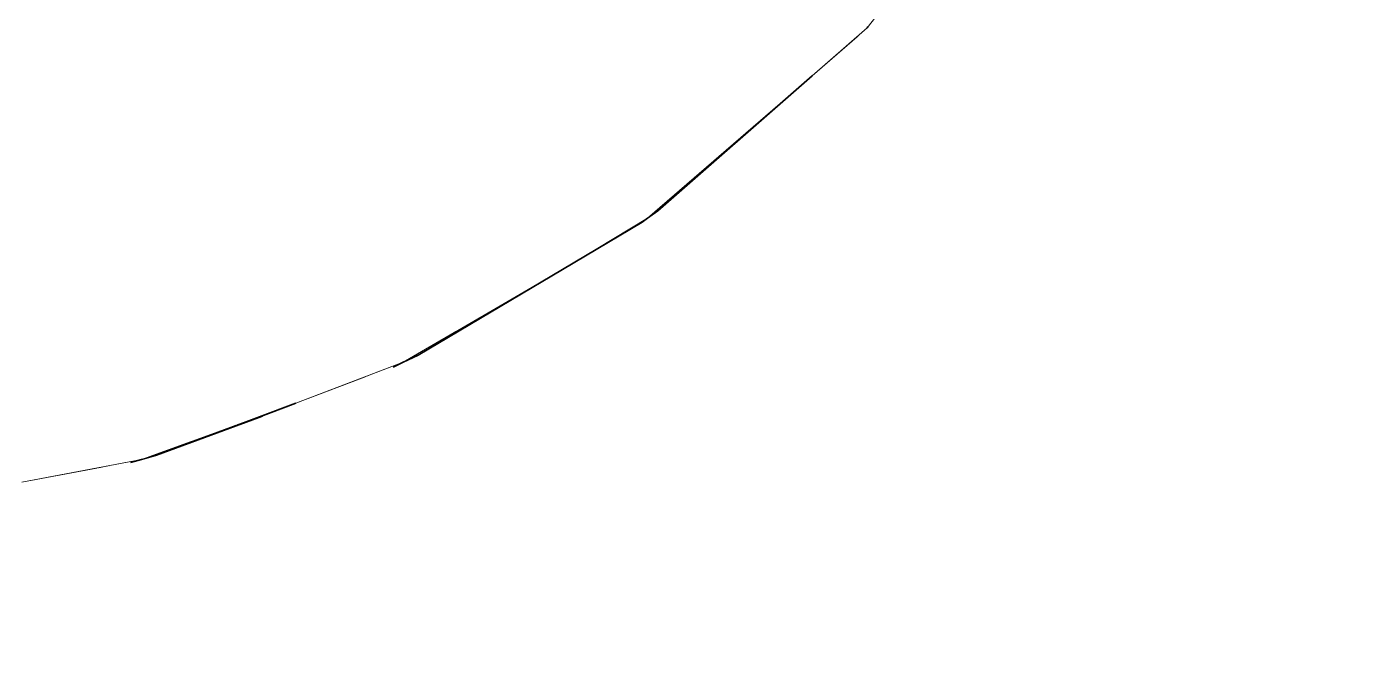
# Model space of a CAD drawing. Header units: millimetres. Extents: x -9413 to 8527, y -300 to 11224.
# Drawn here: x 1883.4 to 1968.8, y 4215 to 4256.3 of the extents above; entities that cross this region are included whole.
import ezdxf

# ---------------------------------------------------------------- set-up
doc = ezdxf.new("R2010")
doc.units = ezdxf.units.MM
doc.header["$MEASUREMENT"] = 0
doc.linetypes.add('Wipeout_Contour', pattern=[1000, 0, -1000])
doc.layers.add('Interior - Furniture', color=7, linetype='Continuous')
doc.layers.add('Structural - Bearing', color=7, linetype='Continuous')
doc.layers.add('Interior - Furniture _Pen_No__24', color=7, linetype='Continuous', lineweight=20, true_color=0x029e21)
doc.layers.add('Interior - Furniture _Pen_No__7', color=7, linetype='Continuous', lineweight=35)

# ---------------------------------------------------------------- blocks, each defined once
blk = doc.blocks.new('Section Elem_15_6')
at = {"color": 254, "linetype": 'Wipeout_Contour', "lineweight": 0, "ltscale": 612620.634525}
blk.add_wipeout([(1661.811, 4100), (3461.377, 4100), (3461.377, 4200), (2761.377, 4200), (2761.377, 4642.5), (2768.877, 4650), (3453.877, 4650), (3461.377, 4642.5), (3461.377, 5085), (3421.377, 5085), (3421.377, 5090), (3326.377, 5090), (3326.377, 5108.357), (3421.377, 5115), (3421.377, 5145), (3351.377, 5145), (3351.377, 5155), (3421.377, 5155), (3461.377, 5155), (3461.377, 7100), (1661.811, 7100), (1661.811, 6337), (1680.811, 6337), (1680.811, 6297.138), (1680.811, 6287), (1680.811, 4435), (1712.18, 4435), (1729.315, 4433.68), (1733.063, 4433.04), (1746.045, 4429.77), (1753.229, 4427.22), (1761.968, 4423.34), (1771.92, 4417.75), (1776.698, 4414.56), (1780.214, 4412.85), (1783.892, 4412.33), (1787.387, 4412.99), (1790.388, 4414.85), (1792.368, 4417.6), (1793.227, 4420.99), (1792.863, 4424.53), (1788.681, 4440.25), (1778.487, 4481.79), (1776.193, 4491.92), (1769.495, 4523.6), (1762.695, 4560), (1681.871, 4560), (1681.871, 4590), (1712.18, 4590), (1712.18, 4625), (1726.84, 4624.23), (1741.499, 4623.45), (1772.465, 4621.93), (1788.61, 4621.2), (1804.755, 4620.48), (1821.404, 4619.79), (1838.044, 4619.11), (1855.028, 4618.48), (1872.011, 4617.86), (1906.301, 4616.74), (1940.591, 4615.77), (1974.537, 4614.95), (2007.796, 4614.29), (2040.046, 4613.77), (2059.969, 4613.52), (2078.195, 4613.34), (2094.329, 4613.2), (2108.029, 4613.12), (2113.515, 4613.09), (2119.001, 4613.07), (2123.002, 4613.05), (2127.003, 4613.04), (2131.883, 4613.02), (2133.519, 4613.02), (2139.127, 4612.13), (2144.188, 4609.57), (2148.199, 4605.58), (2150.775, 4600.56), (2151.664, 4595.02), (2151.664, 4590), (2141.551, 4590), (2141.561, 4561.71), (2141.41, 4560.02), (2140.975, 4558.37), (2124.315, 4515.54), (2121.153, 4508.12), (2105.322, 4473.61), (2098.128, 4459.18), (2084.055, 4432.76), (2072.032, 4411.82), (2060.605, 4393.11), (2042.945, 4366.18), (2041.46, 4362.78), (2041.329, 4359.08), (2044.046, 4341.4), (2046.764, 4323.73), (2049.482, 4306.05), (2052.2, 4288.38), (2054.917, 4270.7), (2057.635, 4253.03), (2060.353, 4235.35), (2063.07, 4217.68), (2065.788, 4200), (1742.489, 4200), (1745.177, 4217.5), (1747.874, 4235.02), (1750.562, 4252.54), (1751.804, 4260.59), (1751.814, 4263.51), (1750.966, 4266.32), (1721.333, 4329.23), (1720.374, 4330.85), (1719.111, 4332.27), (1717.605, 4333.43), (1715.908, 4334.29), (1714.079, 4334.82), (1712.18, 4335), (1680.811, 4335), (1680.811, 4200), (1661.811, 4200)], dxfattribs=at).dxf.layer = 'Structural - Bearing'
blk = doc.blocks.new('Section Elem_34_6')
at = {"color": 254, "linetype": 'Wipeout_Contour', "lineweight": 0, "ltscale": 13942.567484}
blk.add_wipeout([(1881.578, 4242.05), (1885.6, 4256.98), (1873.708, 4251.42)], dxfattribs=at).dxf.layer = 'Interior - Furniture'
at = {"color": 254, "linetype": 'Wipeout_Contour', "lineweight": 0, "ltscale": 13935.543955}
blk.add_wipeout([(1968.778, 4229.39), (1948.683, 4200), (1974.315, 4200)], dxfattribs=at).dxf.layer = 'Interior - Furniture'
at = {"color": 254, "linetype": 'Wipeout_Contour', "lineweight": 0, "ltscale": 13893.237652}
blk.add_wipeout([(1886.189, 4227.771), (1889.994, 4228.44), (1890.705, 4228.636)], dxfattribs=at).dxf.layer = 'Interior - Furniture'
at = {"color": 254, "linetype": 'Wipeout_Contour', "lineweight": 0, "ltscale": 13961.401975}
blk.add_wipeout([(1876.093, 4265.08), (1873.708, 4251.42), (1885.6, 4256.98)], dxfattribs=at).dxf.layer = 'Interior - Furniture'
at = {"color": 254, "linetype": 'Wipeout_Contour', "lineweight": 0, "ltscale": 13901.305059}
blk.add_wipeout([(1941.813, 4229.39), (1919.788, 4200), (1948.683, 4200)], dxfattribs=at).dxf.layer = 'Interior - Furniture'
at = {"color": 254, "linetype": 'Wipeout_Contour', "lineweight": 0, "ltscale": 13975.738641}
blk.add_wipeout([(1894.995, 4249.26), (1896.046, 4264.88), (1885.6, 4256.98)], dxfattribs=at).dxf.layer = 'Interior - Furniture'
at = {"color": 254, "linetype": 'Wipeout_Contour', "lineweight": 0, "ltscale": 13871.401616}
blk.add_wipeout([(1915.212, 4229.04), (1904.139, 4200), (1919.788, 4200)], dxfattribs=at).dxf.layer = 'Interior - Furniture'
at = {"color": 254, "linetype": 'Wipeout_Contour', "lineweight": 0, "ltscale": 13949.633808}
blk.add_wipeout([(1941.813, 4229.39), (1948.683, 4200), (1968.778, 4229.39)], dxfattribs=at).dxf.layer = 'Interior - Furniture'
at = {"color": 254, "linetype": 'Wipeout_Contour', "lineweight": 0, "ltscale": 13949.235007}
blk.add_wipeout([(1881.578, 4242.05), (1894.995, 4249.26), (1885.6, 4256.98)], dxfattribs=at).dxf.layer = 'Interior - Furniture'
at = {"color": 254, "linetype": 'Wipeout_Contour', "lineweight": 0, "ltscale": 13914.899756}
blk.add_wipeout([(1915.212, 4229.04), (1919.788, 4200), (1941.813, 4229.39)], dxfattribs=at).dxf.layer = 'Interior - Furniture'
at = {"color": 254, "linetype": 'Wipeout_Contour', "lineweight": 0, "ltscale": 13849.496217}
blk.add_wipeout([(1904.22, 4224.28), (1888.489, 4200), (1904.139, 4200)], dxfattribs=at).dxf.layer = 'Interior - Furniture'
at = {"color": 254, "linetype": 'Wipeout_Contour', "lineweight": 0, "ltscale": 13986.611617}
blk.add_wipeout([(1894.995, 4249.26), (1906.644, 4259.02), (1896.046, 4264.88)], dxfattribs=at).dxf.layer = 'Interior - Furniture'
at = {"color": 254, "linetype": 'Wipeout_Contour', "lineweight": 0, "ltscale": 14003.705326}
blk.add_wipeout([(1952.795, 4258.72), (1941.813, 4229.39), (1968.778, 4229.39)], dxfattribs=at).dxf.layer = 'Interior - Furniture'
at = {"color": 254, "linetype": 'Wipeout_Contour', "lineweight": 0, "ltscale": 13888.125842}
blk.add_wipeout([(1904.22, 4224.28), (1904.139, 4200), (1915.212, 4229.04)], dxfattribs=at).dxf.layer = 'Interior - Furniture'
at = {"color": 254, "linetype": 'Wipeout_Contour', "lineweight": 0, "ltscale": 13819.283201}
blk.add_wipeout([(1886.307, 4219.14), (1859.584, 4200), (1888.489, 4200)], dxfattribs=at).dxf.layer = 'Interior - Furniture'
at = {"color": 254, "linetype": 'Wipeout_Contour', "lineweight": 0, "ltscale": 13969.456179}
blk.add_wipeout([(1898.127, 4245.6), (1906.644, 4259.02), (1894.995, 4249.26)], dxfattribs=at).dxf.layer = 'Interior - Furniture'
at = {"color": 254, "linetype": 'Wipeout_Contour', "lineweight": 0, "ltscale": 14044.566372}
blk.add_wipeout([(1952.795, 4258.72), (1968.778, 4229.39), (1973.8, 4258.8)], dxfattribs=at).dxf.layer = 'Interior - Furniture'
at = {"color": 254, "linetype": 'Wipeout_Contour', "lineweight": 0, "ltscale": 13944.227969}
blk.add_wipeout([(1921.476, 4232.37), (1915.212, 4229.04), (1941.813, 4229.39)], dxfattribs=at).dxf.layer = 'Interior - Furniture'
at = {"color": 254, "linetype": 'Wipeout_Contour', "lineweight": 0, "ltscale": 13860.705942}
blk.add_wipeout([(1886.307, 4219.14), (1888.489, 4200), (1904.22, 4224.28)], dxfattribs=at).dxf.layer = 'Interior - Furniture'
at = {"color": 254, "linetype": 'Wipeout_Contour', "lineweight": 0, "ltscale": 14003.611399}
blk.add_wipeout([(1912.908, 4254.32), (1919.253, 4260.02), (1906.644, 4259.02)], dxfattribs=at).dxf.layer = 'Interior - Furniture'
at = {"color": 254, "linetype": 'Wipeout_Contour', "lineweight": 0, "ltscale": 13956.389827}
blk.add_wipeout([(1927.921, 4236.34), (1921.476, 4232.37), (1941.813, 4229.39)], dxfattribs=at).dxf.layer = 'Interior - Furniture'
at = {"color": 254, "linetype": 'Wipeout_Contour', "lineweight": 0, "ltscale": 13923.89114}
blk.add_wipeout([(1917.566, 4233.89), (1904.22, 4224.28), (1915.212, 4229.04)], dxfattribs=at).dxf.layer = 'Interior - Furniture'
at = {"color": 254, "linetype": 'Wipeout_Contour', "lineweight": 0, "ltscale": 13827.30229}
blk.add_wipeout([(1867.869, 4216.83), (1859.584, 4200), (1886.307, 4219.14)], dxfattribs=at).dxf.layer = 'Interior - Furniture'
at = {"color": 254, "linetype": 'Wipeout_Contour', "lineweight": 0, "ltscale": 13981.61375}
blk.add_wipeout([(1898.127, 4245.6), (1912.908, 4254.32), (1906.644, 4259.02)], dxfattribs=at).dxf.layer = 'Interior - Furniture'
at = {"color": 254, "linetype": 'Wipeout_Contour', "lineweight": 0, "ltscale": 14022.556431}
blk.add_wipeout([(1951.643, 4257.34), (1941.813, 4229.39), (1952.795, 4258.72)], dxfattribs=at).dxf.layer = 'Interior - Furniture'
at = {"color": 254, "linetype": 'Wipeout_Contour', "lineweight": 0, "ltscale": 13938.732839}
blk.add_wipeout([(1917.566, 4233.89), (1915.212, 4229.04), (1921.476, 4232.37)], dxfattribs=at).dxf.layer = 'Interior - Furniture'
at = {"color": 254, "linetype": 'Wipeout_Contour', "lineweight": 0, "ltscale": 13889.389465}
blk.add_wipeout([(1901.098, 4226.15), (1886.307, 4219.14), (1904.22, 4224.28)], dxfattribs=at).dxf.layer = 'Interior - Furniture'
at = {"color": 254, "linetype": 'Wipeout_Contour', "lineweight": 0, "ltscale": 14000.096824}
blk.add_wipeout([(1914.383, 4252.12), (1919.253, 4260.02), (1912.908, 4254.32)], dxfattribs=at).dxf.layer = 'Interior - Furniture'
at = {"color": 254, "linetype": 'Wipeout_Contour', "lineweight": 0, "ltscale": 14011.61757}
blk.add_wipeout([(1944.561, 4250.38), (1941.813, 4229.39), (1951.643, 4257.34)], dxfattribs=at).dxf.layer = 'Interior - Furniture'
at = {"color": 254, "linetype": 'Wipeout_Contour', "lineweight": 0, "ltscale": 13943.73318}
blk.add_wipeout([(1898.127, 4245.6), (1894.995, 4249.26), (1881.578, 4242.05)], dxfattribs=at).dxf.layer = 'Interior - Furniture'
at = {"color": 254, "linetype": 'Wipeout_Contour', "lineweight": 0, "ltscale": 13915.437661}
blk.add_wipeout([(1917.566, 4233.89), (1901.098, 4226.15), (1904.22, 4224.28)], dxfattribs=at).dxf.layer = 'Interior - Furniture'
at = {"color": 254, "linetype": 'Wipeout_Contour', "lineweight": 0, "ltscale": 13855.846931}
blk.add_wipeout([(1883.367, 4221.26), (1867.869, 4216.83), (1886.307, 4219.14)], dxfattribs=at).dxf.layer = 'Interior - Furniture'
at = {"color": 254, "linetype": 'Wipeout_Contour', "lineweight": 0, "ltscale": 13992.857389}
blk.add_wipeout([(1937.489, 4243.42), (1941.813, 4229.39), (1944.561, 4250.38)], dxfattribs=at).dxf.layer = 'Interior - Furniture'
at = {"color": 254, "linetype": 'Wipeout_Contour', "lineweight": 0, "ltscale": 13930.073803}
blk.add_wipeout([(1898.127, 4245.6), (1881.578, 4242.05), (1881.811, 4239.94)], dxfattribs=at).dxf.layer = 'Interior - Furniture'
at = {"color": 254, "linetype": 'Wipeout_Contour', "lineweight": 0, "ltscale": 13930.47186}
blk.add_wipeout([(1903.643, 4233.398), (1906.786, 4234.54), (1907.42, 4234.844)], dxfattribs=at).dxf.layer = 'Interior - Furniture'
at = {"color": 254, "linetype": 'Wipeout_Contour', "lineweight": 0, "ltscale": 13877.977764}
blk.add_wipeout([(1901.098, 4226.15), (1883.367, 4221.26), (1886.307, 4219.14)], dxfattribs=at).dxf.layer = 'Interior - Furniture'
at = {"color": 254, "linetype": 'Wipeout_Contour', "lineweight": 0, "ltscale": 14044.505602}
blk.add_wipeout([(1952.886, 4260.84), (1944.561, 4250.38), (1951.643, 4257.34)], dxfattribs=at).dxf.layer = 'Interior - Furniture'
at = {"color": 254, "linetype": 'Wipeout_Contour', "lineweight": 0, "ltscale": 13938.498636}
blk.add_wipeout([(1898.915, 4243.68), (1898.127, 4245.6), (1881.811, 4239.94)], dxfattribs=at).dxf.layer = 'Interior - Furniture'
at = {"color": 254, "linetype": 'Wipeout_Contour', "lineweight": 0, "ltscale": 13972.987785}
blk.add_wipeout([(1927.921, 4236.34), (1941.813, 4229.39), (1937.489, 4243.42)], dxfattribs=at).dxf.layer = 'Interior - Furniture'
at = {"color": 254, "linetype": 'Wipeout_Contour', "lineweight": 0, "ltscale": 23141.916559}
blk.add_wipeout([(1881.358, 4226.86), (1882.377, 4226.04), (1889.994, 4228.44), (1886.189, 4227.771), (1883.061, 4227.171)], dxfattribs=at).dxf.layer = 'Interior - Furniture'
at = {"color": 254, "linetype": 'Wipeout_Contour', "lineweight": 0, "ltscale": 14009.39012}
blk.add_wipeout([(1941.54, 4247.73), (1937.489, 4243.42), (1944.561, 4250.38)], dxfattribs=at).dxf.layer = 'Interior - Furniture'
at = {"color": 254, "linetype": 'Wipeout_Contour', "lineweight": 0, "ltscale": 13965.590934}
blk.add_wipeout([(1932.225, 4244.11), (1921.476, 4232.37), (1927.921, 4236.34)], dxfattribs=at).dxf.layer = 'Interior - Furniture'
at = {"color": 254, "linetype": 'Wipeout_Contour', "lineweight": 0, "ltscale": 13925.448929}
blk.add_wipeout([(1882.074, 4238.42), (1898.915, 4243.68), (1881.811, 4239.94)], dxfattribs=at).dxf.layer = 'Interior - Furniture'
at = {"color": 254, "linetype": 'Wipeout_Contour', "lineweight": 0, "ltscale": 18538.984825}
blk.add_wipeout([(1891.661, 4228.9), (1889.994, 4228.44), (1898.804, 4230.51), (1898.42, 4231.42)], dxfattribs=at).dxf.layer = 'Interior - Furniture'
at = {"color": 254, "linetype": 'Wipeout_Contour', "lineweight": 0, "ltscale": 14031.384773}
blk.add_wipeout([(1952.886, 4260.84), (1941.54, 4247.73), (1944.561, 4250.38)], dxfattribs=at).dxf.layer = 'Interior - Furniture'
at = {"color": 254, "linetype": 'Wipeout_Contour', "lineweight": 0, "ltscale": 13959.026913}
blk.add_wipeout([(1932.225, 4244.11), (1917.566, 4233.89), (1921.476, 4232.37)], dxfattribs=at).dxf.layer = 'Interior - Furniture'
at = {"color": 254, "linetype": 'Wipeout_Contour', "lineweight": 0, "ltscale": 13895.065178}
blk.add_wipeout([(1898.804, 4230.51), (1889.994, 4228.44), (1882.377, 4226.04)], dxfattribs=at).dxf.layer = 'Interior - Furniture'
at = {"color": 254, "linetype": 'Wipeout_Contour', "lineweight": 0, "ltscale": 13989.658107}
blk.add_wipeout([(1941.54, 4247.73), (1927.921, 4236.34), (1937.489, 4243.42)], dxfattribs=at).dxf.layer = 'Interior - Furniture'
at = {"color": 254, "linetype": 'Wipeout_Contour', "lineweight": 0, "ltscale": 23200.118001}
blk.add_wipeout([(1900.562, 4232.219), (1898.42, 4231.42), (1898.804, 4230.51), (1906.786, 4234.54), (1903.643, 4233.398)], dxfattribs=at).dxf.layer = 'Interior - Furniture'
at = {"color": 254, "linetype": 'Wipeout_Contour', "lineweight": 0, "ltscale": 13988.317509}
blk.add_wipeout([(1941.54, 4247.73), (1932.225, 4244.11), (1927.921, 4236.34)], dxfattribs=at).dxf.layer = 'Interior - Furniture'
at = {"color": 254, "linetype": 'Wipeout_Contour', "lineweight": 0, "ltscale": 18597.957986}
blk.add_wipeout([(1906.786, 4234.54), (1914.161, 4237.58), (1922.688, 4243.8), (1908.372, 4235.3)], dxfattribs=at).dxf.layer = 'Interior - Furniture'
at = {"color": 254, "linetype": 'Wipeout_Contour', "lineweight": 0, "ltscale": 23319.635714}
blk.add_wipeout([(1923.673, 4244.509), (1922.688, 4243.8), (1927.982, 4246.96), (1937.044, 4256.2), (1924.241, 4245.004)], dxfattribs=at).dxf.layer = 'Interior - Furniture'
at = {"color": 254, "linetype": 'Wipeout_Contour', "lineweight": 0, "ltscale": 13931.048808}
blk.add_wipeout([(1914.161, 4237.58), (1906.786, 4234.54), (1898.804, 4230.51)], dxfattribs=at).dxf.layer = 'Interior - Furniture'
at = {"color": 254, "linetype": 'Wipeout_Contour', "lineweight": 0, "ltscale": 37470.107678}
blk.add_wipeout([(1937.12, 4256.284), (1937.044, 4256.2), (1939.914, 4258.3), (1948.986, 4271.36), (1943.78, 4264.018), (1943.682, 4263.88), (1943.592, 4263.775), (1943.46, 4263.59)], dxfattribs=at).dxf.layer = 'Interior - Furniture'
at = {"color": 254, "linetype": 'Wipeout_Contour', "lineweight": 0, "ltscale": 13972.819312}
blk.add_wipeout([(1923.03, 4244.046), (1917.605, 4240.782), (1922.688, 4243.8)], dxfattribs=at).dxf.layer = 'Interior - Furniture'
at = {"color": 254, "linetype": 'Wipeout_Contour', "lineweight": 0, "ltscale": 13897.052252}
blk.add_wipeout([(1896.976, 4227.82), (1898.804, 4230.51), (1882.377, 4226.04)], dxfattribs=at).dxf.layer = 'Interior - Furniture'
at = {"color": 254, "linetype": 'Wipeout_Contour', "lineweight": 0, "ltscale": 14024.82651}
blk.add_wipeout([(1937.065, 4256.222), (1933.559, 4253.152), (1937.044, 4256.2)], dxfattribs=at).dxf.layer = 'Interior - Furniture'
at = {"color": 254, "linetype": 'Wipeout_Contour', "lineweight": 0, "ltscale": 13973.076017}
blk.add_wipeout([(1927.982, 4246.96), (1922.688, 4243.8), (1914.161, 4237.58)], dxfattribs=at).dxf.layer = 'Interior - Furniture'
at = {"color": 254, "linetype": 'Wipeout_Contour', "lineweight": 0, "ltscale": 13883.8164}
blk.add_wipeout([(1896.976, 4227.82), (1882.377, 4226.04), (1880.396, 4223.73)], dxfattribs=at).dxf.layer = 'Interior - Furniture'
at = {"color": 254, "linetype": 'Wipeout_Contour', "lineweight": 0, "ltscale": 14019.889076}
blk.add_wipeout([(1939.914, 4258.3), (1937.044, 4256.2), (1927.982, 4246.96)], dxfattribs=at).dxf.layer = 'Interior - Furniture'
at = {"color": 254, "linetype": 'Wipeout_Contour', "lineweight": 0, "ltscale": 13933.217805}
blk.add_wipeout([(1912.565, 4234.49), (1914.161, 4237.58), (1898.804, 4230.51)], dxfattribs=at).dxf.layer = 'Interior - Furniture'
at = {"color": 254, "linetype": 'Wipeout_Contour', "lineweight": 0, "ltscale": 13974.268609}
blk.add_wipeout([(1926.669, 4243.47), (1927.982, 4246.96), (1914.161, 4237.58)], dxfattribs=at).dxf.layer = 'Interior - Furniture'
at = {"color": 254, "linetype": 'Wipeout_Contour', "lineweight": 0, "ltscale": 13917.437449}
blk.add_wipeout([(1912.565, 4234.49), (1898.804, 4230.51), (1896.976, 4227.82)], dxfattribs=at).dxf.layer = 'Interior - Furniture'
at = {"color": 254, "linetype": 'Wipeout_Contour', "lineweight": 0, "ltscale": 14018.807817}
blk.add_wipeout([(1938.944, 4254.38), (1939.914, 4258.3), (1927.982, 4246.96)], dxfattribs=at).dxf.layer = 'Interior - Furniture'
at = {"color": 254, "linetype": 'Wipeout_Contour', "lineweight": 0, "ltscale": 13956.617497}
blk.add_wipeout([(1926.669, 4243.47), (1914.161, 4237.58), (1912.565, 4234.49)], dxfattribs=at).dxf.layer = 'Interior - Furniture'
at = {"color": 254, "linetype": 'Wipeout_Contour', "lineweight": 0, "ltscale": 13879.657305}
blk.add_wipeout([(1883.367, 4221.26), (1896.976, 4227.82), (1880.396, 4223.73)], dxfattribs=at).dxf.layer = 'Interior - Furniture'
at = {"color": 254, "linetype": 'Wipeout_Contour', "lineweight": 0, "ltscale": 13999.856691}
blk.add_wipeout([(1938.944, 4254.38), (1927.982, 4246.96), (1926.669, 4243.47)], dxfattribs=at).dxf.layer = 'Interior - Furniture'
at = {"color": 254, "linetype": 'Wipeout_Contour', "lineweight": 0, "ltscale": 13914.154726}
blk.add_wipeout([(1901.098, 4226.15), (1912.565, 4234.49), (1896.976, 4227.82)], dxfattribs=at).dxf.layer = 'Interior - Furniture'
at = {"color": 254, "linetype": 'Wipeout_Contour', "lineweight": 0, "ltscale": 14045.783395}
blk.add_wipeout([(1949.188, 4266.91), (1939.914, 4258.3), (1938.944, 4254.38)], dxfattribs=at).dxf.layer = 'Interior - Furniture'
at = {"color": 254, "linetype": 'Wipeout_Contour', "lineweight": 0, "ltscale": 13954.302387}
blk.add_wipeout([(1917.566, 4233.89), (1926.669, 4243.47), (1912.565, 4234.49)], dxfattribs=at).dxf.layer = 'Interior - Furniture'
at = {"color": 254, "linetype": 'Wipeout_Contour', "lineweight": 0, "ltscale": 13890.418771}
blk.add_wipeout([(1901.098, 4226.15), (1896.976, 4227.82), (1883.367, 4221.26)], dxfattribs=at).dxf.layer = 'Interior - Furniture'
at = {"color": 254, "linetype": 'Wipeout_Contour', "lineweight": 0, "ltscale": 13998.637245}
blk.add_wipeout([(1932.225, 4244.11), (1938.944, 4254.38), (1926.669, 4243.47)], dxfattribs=at).dxf.layer = 'Interior - Furniture'
at = {"color": 254, "linetype": 'Wipeout_Contour', "lineweight": 0, "ltscale": 13928.63647}
blk.add_wipeout([(1917.566, 4233.89), (1912.565, 4234.49), (1901.098, 4226.15)], dxfattribs=at).dxf.layer = 'Interior - Furniture'
at = {"color": 254, "linetype": 'Wipeout_Contour', "lineweight": 0, "ltscale": 18517.101781}
blk.add_wipeout([(1878.2, 4226.317), (1883.061, 4227.171), (1890.705, 4228.636), (1891.174, 4228.806)], dxfattribs=at).dxf.layer = 'Interior - Furniture'
at = {"color": 254, "linetype": 'Wipeout_Contour', "lineweight": 0, "ltscale": 14045.689964}
blk.add_wipeout([(1944.753, 4256.36), (1949.188, 4266.91), (1938.944, 4254.38)], dxfattribs=at).dxf.layer = 'Interior - Furniture'
at = {"color": 254, "linetype": 'Wipeout_Contour', "lineweight": 0, "ltscale": 13971.870039}
blk.add_wipeout([(1932.225, 4244.11), (1926.669, 4243.47), (1917.566, 4233.89)], dxfattribs=at).dxf.layer = 'Interior - Furniture'
at = {"color": 254, "linetype": 'Wipeout_Contour', "lineweight": 0, "ltscale": 18565.07655}
blk.add_wipeout([(1895.956, 4230.545), (1900.562, 4232.219), (1907.42, 4234.844), (1907.877, 4235.111)], dxfattribs=at).dxf.layer = 'Interior - Furniture'
at = {"color": 254, "linetype": 'Wipeout_Contour', "lineweight": 0, "ltscale": 23142.409798}
blk.add_wipeout([(1875.942, 4225.923), (1878.2, 4226.317), (1891.174, 4228.806), (1891.251, 4228.834), (1884.771, 4227.8)], dxfattribs=at).dxf.layer = 'Interior - Furniture'
at = {"color": 254, "linetype": 'Wipeout_Contour', "lineweight": 0, "ltscale": 14018.538786}
blk.add_wipeout([(1944.753, 4256.36), (1938.944, 4254.38), (1932.225, 4244.11)], dxfattribs=at).dxf.layer = 'Interior - Furniture'
at = {"color": 254, "linetype": 'Wipeout_Contour', "lineweight": 0, "ltscale": 23278.032157}
blk.add_wipeout([(1913.592, 4238.442), (1917.605, 4240.782), (1923.03, 4244.046), (1923.319, 4244.296), (1917.534, 4240.815)], dxfattribs=at).dxf.layer = 'Interior - Furniture'
at = {"color": 254, "linetype": 'Wipeout_Contour', "lineweight": 0, "ltscale": 23202.706696}
blk.add_wipeout([(1903.805, 4233.85), (1893.559, 4229.674), (1895.956, 4230.545), (1907.877, 4235.111), (1907.999, 4235.182)], dxfattribs=at).dxf.layer = 'Interior - Furniture'
at = {"color": 254, "linetype": 'Wipeout_Contour', "lineweight": 0, "ltscale": 18492.913911}
blk.add_wipeout([(1884.771, 4227.8), (1864.918, 4225.6), (1873.704, 4225.533), (1875.942, 4225.923)], dxfattribs=at).dxf.layer = 'Interior - Furniture'
at = {"color": 254, "linetype": 'Wipeout_Contour', "lineweight": 0, "ltscale": 14012.987145}
blk.add_wipeout([(1941.54, 4247.73), (1944.753, 4256.36), (1932.225, 4244.11)], dxfattribs=at).dxf.layer = 'Interior - Furniture'
at = {"color": 254, "linetype": 'Wipeout_Contour', "lineweight": 0, "ltscale": 23275.784617}
blk.add_wipeout([(1921.263, 4243.52), (1910.183, 4236.455), (1913.592, 4238.442), (1923.325, 4244.301), (1923.477, 4244.433)], dxfattribs=at).dxf.layer = 'Interior - Furniture'
at = {"color": 254, "linetype": 'Wipeout_Contour', "lineweight": 0, "ltscale": 13907.744215}
blk.add_wipeout([(1900.562, 4232.219), (1895.57, 4230.404), (1891.661, 4228.9)], dxfattribs=at).dxf.layer = 'Interior - Furniture'
at = {"color": 254, "linetype": 'Wipeout_Contour', "lineweight": 0, "ltscale": 14037.310524}
blk.add_wipeout([(1952.886, 4260.84), (1944.753, 4256.36), (1941.54, 4247.73)], dxfattribs=at).dxf.layer = 'Interior - Furniture'
at = {"color": 254, "linetype": 'Wipeout_Contour', "lineweight": 0, "ltscale": 18685.417715}
blk.add_wipeout([(1937.065, 4256.222), (1937.12, 4256.284), (1923.91, 4244.714), (1933.559, 4253.152)], dxfattribs=at).dxf.layer = 'Interior - Furniture'
at = {"color": 254, "linetype": 'Wipeout_Contour', "lineweight": 0, "ltscale": 13943.940735}
blk.add_wipeout([(1917.605, 4240.782), (1907.42, 4234.844), (1908.372, 4235.3)], dxfattribs=at).dxf.layer = 'Interior - Furniture'
at = {"color": 254, "linetype": 'Wipeout_Contour', "lineweight": 0, "ltscale": 13900.26529}
blk.add_wipeout([(1895.57, 4230.404), (1890.705, 4228.636), (1891.661, 4228.9)], dxfattribs=at).dxf.layer = 'Interior - Furniture'
at = {"color": 254, "linetype": 'Wipeout_Contour', "lineweight": 0, "ltscale": 18537.363136}
blk.add_wipeout([(1903.805, 4233.85), (1884.771, 4227.8), (1891.251, 4228.834), (1893.559, 4229.674)], dxfattribs=at).dxf.layer = 'Interior - Furniture'
at = {"color": 254, "linetype": 'Wipeout_Contour', "lineweight": 0, "ltscale": 18592.320619}
blk.add_wipeout([(1921.263, 4243.52), (1903.805, 4233.85), (1907.999, 4235.182), (1910.183, 4236.455)], dxfattribs=at).dxf.layer = 'Interior - Furniture'
at = {"color": 254, "linetype": 'Wipeout_Contour', "lineweight": 0, "ltscale": 13877.763897}
blk.add_wipeout([(1864.918, 4225.6), (1884.771, 4227.8), (1884.246, 4229.42)], dxfattribs=at).dxf.layer = 'Interior - Furniture'
at = {"color": 254, "linetype": 'Wipeout_Contour', "lineweight": 0, "ltscale": 18664.842322}
blk.add_wipeout([(1937.125, 4256.29), (1921.263, 4243.52), (1923.477, 4244.433), (1932.292, 4252.056)], dxfattribs=at).dxf.layer = 'Interior - Furniture'
at = {"color": 254, "linetype": 'Wipeout_Contour', "lineweight": 0, "ltscale": 13869.461928}
blk.add_wipeout([(1864.918, 4225.6), (1884.246, 4229.42), (1864.777, 4227.29)], dxfattribs=at).dxf.layer = 'Interior - Furniture'
at = {"color": 254, "linetype": 'Wipeout_Contour', "lineweight": 0, "ltscale": 18650.011487}
blk.add_wipeout([(1923.03, 4244.046), (1923.673, 4244.509), (1923.91, 4244.714), (1932.361, 4252.116)], dxfattribs=at).dxf.layer = 'Interior - Furniture'
at = {"color": 254, "linetype": 'Wipeout_Contour', "lineweight": 0, "ltscale": 14011.020736}
blk.add_wipeout([(1921.263, 4243.52), (1937.125, 4256.29), (1936.428, 4256.42)], dxfattribs=at).dxf.layer = 'Interior - Furniture'
at = {"layer": 'Interior - Furniture _Pen_No__7', "linetype": 'Continuous'}
blk.add_line((1937.125, 4256.29), (1937.065, 4256.222), dxfattribs=at)
at = {"color": 254, "linetype": 'Wipeout_Contour', "lineweight": 0, "ltscale": 14014.882628}
blk.add_wipeout([(1914.383, 4252.12), (1927.891, 4263.42), (1919.253, 4260.02)], dxfattribs=at).dxf.layer = 'Interior - Furniture'
at = {"color": 254, "linetype": 'Wipeout_Contour', "lineweight": 0, "ltscale": 14011.047699}
blk.add_wipeout([(1921.263, 4243.52), (1936.428, 4256.42), (1934.953, 4257.34)], dxfattribs=at).dxf.layer = 'Interior - Furniture'
at = {"color": 254, "linetype": 'Wipeout_Contour', "lineweight": 0, "ltscale": 13978.442267}
blk.add_wipeout([(1914.383, 4252.12), (1912.908, 4254.32), (1898.127, 4245.6)], dxfattribs=at).dxf.layer = 'Interior - Furniture'
at = {"color": 254, "linetype": 'Wipeout_Contour', "lineweight": 0, "ltscale": 13962.885174}
blk.add_wipeout([(1898.915, 4243.68), (1914.383, 4252.12), (1898.127, 4245.6)], dxfattribs=at).dxf.layer = 'Interior - Furniture'
at = {"color": 254, "linetype": 'Wipeout_Contour', "lineweight": 0, "ltscale": 14003.579833}
blk.add_wipeout([(1916.384, 4249.32), (1927.891, 4263.42), (1914.383, 4252.12)], dxfattribs=at).dxf.layer = 'Interior - Furniture'
at = {"color": 254, "linetype": 'Wipeout_Contour', "lineweight": 0, "ltscale": 14018.628161}
blk.add_wipeout([(1916.384, 4249.32), (1930.417, 4261.06), (1927.891, 4263.42)], dxfattribs=at).dxf.layer = 'Interior - Furniture'
at = {"color": 254, "linetype": 'Wipeout_Contour', "lineweight": 0, "ltscale": 13959.18091}
blk.add_wipeout([(1900.31, 4240.54), (1914.383, 4252.12), (1898.915, 4243.68)], dxfattribs=at).dxf.layer = 'Interior - Furniture'
at = {"color": 254, "linetype": 'Wipeout_Contour', "lineweight": 0, "ltscale": 13971.606224}
blk.add_wipeout([(1900.31, 4240.54), (1916.384, 4249.32), (1914.383, 4252.12)], dxfattribs=at).dxf.layer = 'Interior - Furniture'
at = {"color": 254, "linetype": 'Wipeout_Contour', "lineweight": 0, "ltscale": 13921.483965}
blk.add_wipeout([(1882.811, 4235.07), (1898.915, 4243.68), (1882.074, 4238.42)], dxfattribs=at).dxf.layer = 'Interior - Furniture'
at = {"color": 254, "linetype": 'Wipeout_Contour', "lineweight": 0, "ltscale": 13999.203139}
blk.add_wipeout([(1918.354, 4246.76), (1930.417, 4261.06), (1916.384, 4249.32)], dxfattribs=at).dxf.layer = 'Interior - Furniture'
at = {"color": 254, "linetype": 'Wipeout_Contour', "lineweight": 0, "ltscale": 13930.717128}
blk.add_wipeout([(1882.811, 4235.07), (1900.31, 4240.54), (1898.915, 4243.68)], dxfattribs=at).dxf.layer = 'Interior - Furniture'
at = {"color": 254, "linetype": 'Wipeout_Contour', "lineweight": 0, "ltscale": 14015.097877}
blk.add_wipeout([(1918.354, 4246.76), (1932.862, 4258.95), (1930.417, 4261.06)], dxfattribs=at).dxf.layer = 'Interior - Furniture'
at = {"color": 254, "linetype": 'Wipeout_Contour', "lineweight": 0, "ltscale": 13953.055314}
blk.add_wipeout([(1901.694, 4237.64), (1916.384, 4249.32), (1900.31, 4240.54)], dxfattribs=at).dxf.layer = 'Interior - Furniture'
at = {"color": 254, "linetype": 'Wipeout_Contour', "lineweight": 0, "ltscale": 13966.290507}
blk.add_wipeout([(1901.694, 4237.64), (1918.354, 4246.76), (1916.384, 4249.32)], dxfattribs=at).dxf.layer = 'Interior - Furniture'
at = {"color": 254, "linetype": 'Wipeout_Contour', "lineweight": 0, "ltscale": 13913.847844}
blk.add_wipeout([(1883.559, 4231.94), (1900.31, 4240.54), (1882.811, 4235.07)], dxfattribs=at).dxf.layer = 'Interior - Furniture'
at = {"color": 254, "linetype": 'Wipeout_Contour', "lineweight": 0, "ltscale": 14013.989132}
blk.add_wipeout([(1933.609, 4258.35), (1932.862, 4258.95), (1918.354, 4246.76)], dxfattribs=at).dxf.layer = 'Interior - Furniture'
at = {"color": 254, "linetype": 'Wipeout_Contour', "lineweight": 0, "ltscale": 13923.809016}
blk.add_wipeout([(1883.559, 4231.94), (1901.694, 4237.64), (1900.31, 4240.54)], dxfattribs=at).dxf.layer = 'Interior - Furniture'
at = {"color": 254, "linetype": 'Wipeout_Contour', "lineweight": 0, "ltscale": 13963.619229}
blk.add_wipeout([(1920.041, 4244.75), (1918.354, 4246.76), (1901.694, 4237.64)], dxfattribs=at).dxf.layer = 'Interior - Furniture'
at = {"color": 254, "linetype": 'Wipeout_Contour', "lineweight": 0, "ltscale": 13889.294589}
blk.add_wipeout([(1864.646, 4229.9), (1883.559, 4231.94), (1882.811, 4235.07)], dxfattribs=at).dxf.layer = 'Interior - Furniture'
at = {"color": 254, "linetype": 'Wipeout_Contour', "lineweight": 0, "ltscale": 13914.350381}
blk.add_wipeout([(1884.771, 4227.8), (1903.805, 4233.85), (1902.916, 4235.32)], dxfattribs=at).dxf.layer = 'Interior - Furniture'
at = {"color": 254, "linetype": 'Wipeout_Contour', "lineweight": 0, "ltscale": 14013.366603}
blk.add_wipeout([(1934.953, 4257.34), (1933.609, 4258.35), (1918.354, 4246.76)], dxfattribs=at).dxf.layer = 'Interior - Furniture'
at = {"color": 254, "linetype": 'Wipeout_Contour', "lineweight": 0, "ltscale": 13902.156443}
blk.add_wipeout([(1884.771, 4227.8), (1902.916, 4235.32), (1884.246, 4229.42)], dxfattribs=at).dxf.layer = 'Interior - Furniture'
at = {"layer": 'Interior - Furniture _Pen_No__7', "linetype": 'Continuous'}
for p in [(1891.661, 4228.9), (1889.994, 4228.44)]:
    blk.add_line(p, (1890.705, 4228.636), dxfattribs=at)
at = {"color": 254, "linetype": 'Wipeout_Contour', "lineweight": 0, "ltscale": 13995.029614}
blk.add_wipeout([(1920.041, 4244.75), (1934.953, 4257.34), (1918.354, 4246.76)], dxfattribs=at).dxf.layer = 'Interior - Furniture'
at = {"color": 254, "linetype": 'Wipeout_Contour', "lineweight": 0, "ltscale": 13920.044513}
blk.add_wipeout([(1902.916, 4235.32), (1901.694, 4237.64), (1883.559, 4231.94)], dxfattribs=at).dxf.layer = 'Interior - Furniture'
at = {"color": 254, "linetype": 'Wipeout_Contour', "lineweight": 0, "ltscale": 13946.706997}
blk.add_wipeout([(1902.916, 4235.32), (1920.041, 4244.75), (1901.694, 4237.64)], dxfattribs=at).dxf.layer = 'Interior - Furniture'
at = {"color": 254, "linetype": 'Wipeout_Contour', "lineweight": 0, "ltscale": 13884.527188}
blk.add_wipeout([(1884.246, 4229.42), (1883.559, 4231.94), (1864.646, 4229.9)], dxfattribs=at).dxf.layer = 'Interior - Furniture'
at = {"color": 254, "linetype": 'Wipeout_Contour', "lineweight": 0, "ltscale": 13959.362843}
blk.add_wipeout([(1903.805, 4233.85), (1921.263, 4243.52), (1920.041, 4244.75)], dxfattribs=at).dxf.layer = 'Interior - Furniture'
at = {"color": 254, "linetype": 'Wipeout_Contour', "lineweight": 0, "ltscale": 13905.63494}
blk.add_wipeout([(1884.246, 4229.42), (1902.916, 4235.32), (1883.559, 4231.94)], dxfattribs=at).dxf.layer = 'Interior - Furniture'
at = {"layer": 'Interior - Furniture _Pen_No__7', "linetype": 'Continuous'}
blk.add_line((1891.661, 4228.9), (1900.562, 4232.219), dxfattribs=at)
at = {"color": 254, "linetype": 'Wipeout_Contour', "lineweight": 0, "ltscale": 13993.22028}
blk.add_wipeout([(1921.263, 4243.52), (1934.953, 4257.34), (1920.041, 4244.75)], dxfattribs=at).dxf.layer = 'Interior - Furniture'
at = {"color": 254, "linetype": 'Wipeout_Contour', "lineweight": 0, "ltscale": 13873.627344}
blk.add_wipeout([(1864.777, 4227.29), (1884.246, 4229.42), (1864.646, 4229.9)], dxfattribs=at).dxf.layer = 'Interior - Furniture'
at = {"layer": 'Interior - Furniture _Pen_No__7', "linetype": 'Continuous'}
for p, q in [((1923.688, 4244.52), (1933.559, 4253.152)), ((1923.688, 4244.52), (1923.03, 4244.046)), ((1922.688, 4243.8), (1923.03, 4244.046))]:
    blk.add_line(p, q, dxfattribs=at)
at = {"color": 254, "linetype": 'Wipeout_Contour', "lineweight": 0, "ltscale": 13944.01986}
blk.add_wipeout([(1903.805, 4233.85), (1920.041, 4244.75), (1902.916, 4235.32)], dxfattribs=at).dxf.layer = 'Interior - Furniture'
at = {"layer": 'Interior - Furniture _Pen_No__24', "linetype": 'Continuous', "flags": 128}
blk.add_lwpolyline([(1970.089, 4317.833), (1966.658, 4309.525), (1965.803, 4308.176), (1962.661, 4299.323), (1960.871, 4296.114), (1957.627, 4287.498), (1955.194, 4283.458), (1949.046, 4271.453), (1948.246, 4270.319), (1947.526, 4269.504), (1937.065, 4256.222), (1933.559, 4253.152), (1923.03, 4244.046), (1917.605, 4240.782), (1907.42, 4234.844), (1900.562, 4232.219), (1895.57, 4230.404), (1890.705, 4228.636), (1883.061, 4227.171)], dxfattribs=at)
at = {"layer": 'Interior - Furniture _Pen_No__7', "linetype": 'Continuous'}
for p, q in [((1917.605, 4240.782), (1922.688, 4243.8)), ((1908.372, 4235.3), (1917.605, 4240.782)), ((1906.786, 4234.54), (1907.42, 4234.844)), ((1908.372, 4235.3), (1907.42, 4234.844))]:
    blk.add_line(p, q, dxfattribs=at)

msp = doc.modelspace()

# ---------------------------------------------------------------- block references
at = {"layer": 'Structural - Bearing'}
msp.add_blockref('Section Elem_15_6', (0, 0), dxfattribs=at)

# ---------------------------------------------------------------- next in the draw order: block references
at = {"layer": 'Interior - Furniture'}
msp.add_blockref('Section Elem_34_6', (0, 0), dxfattribs=at)

doc.saveas('drawing.dxf')
